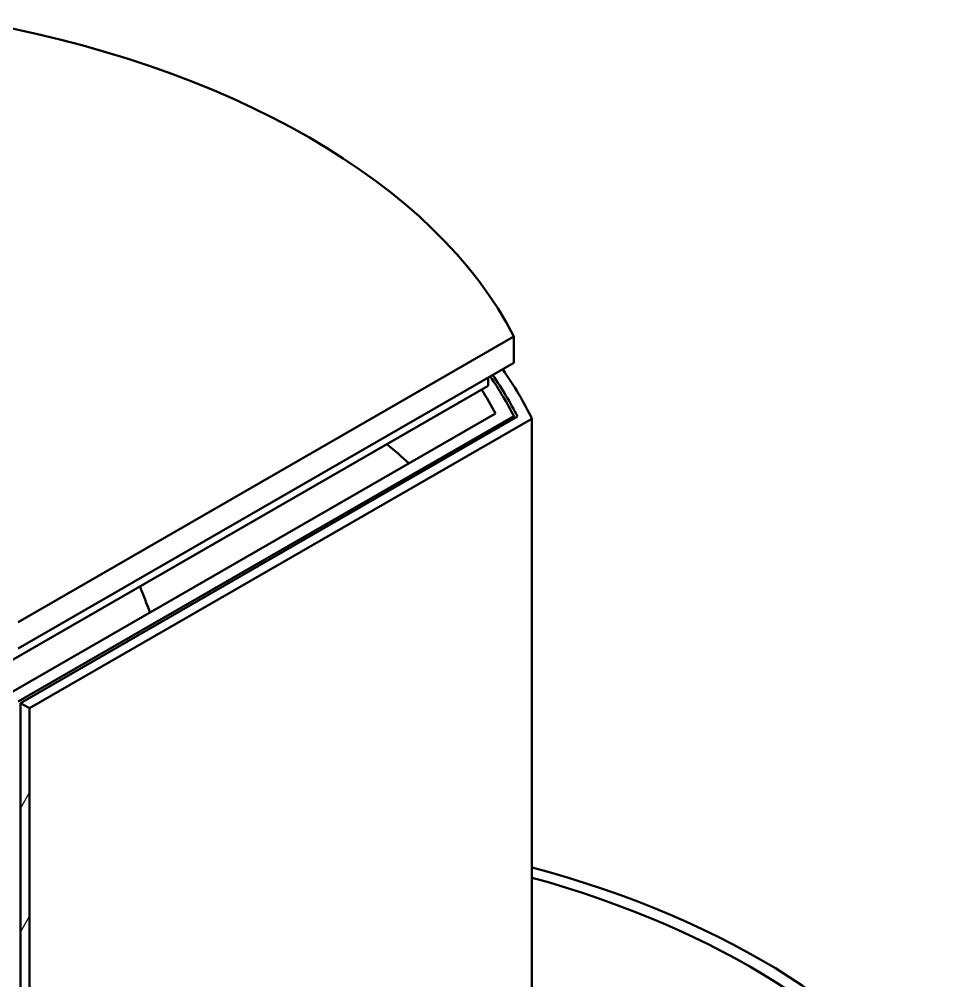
# Model space of a CAD drawing. Header units: inches. Extents: x 1.1 to 16.1, y 0.5 to 10.2.
# Drawn here: x 9.058 to 10.945, y 2.845 to 4.789 of the extents above; entities that cross this region are included whole.
import ezdxf

# ---------------------------------------------------------------- set-up
doc = ezdxf.new("R2010")
doc.units = ezdxf.units.IN
doc.header["$LTSCALE"] = 0.75
doc.header["$MEASUREMENT"] = 0
doc.layers.add('Hatching', color=7, linetype='Continuous', lineweight=25)
doc.layers.add('Visible', color=7, linetype='Continuous', lineweight=50)

msp = doc.modelspace()

# ---------------------------------------------------------------- hatches: boundary and pattern name
at = {"layer": 'Hatching'}
h = msp.add_hatch(dxfattribs=at)
h.set_pattern_fill('ANSI31', color=256, angle=15, style=0)
h.paths.add_polyline_path([(9.0793, 3.3959), (9.0607, 3.4066), (9.0607, 2.0118), (9.0607, 1.9474), (9.0607, 0.9121), (9.0793, 0.9014), (9.0793, 1.9368), (9.0793, 2.0011)], flags=0)
h.paths.add_polyline_path([(7.9379, 4.0532), (7.9193, 4.0639), (7.9193, 1.5694), (7.9379, 1.5587), (7.9379, 2.594), (7.9379, 2.6584)], flags=0)

# ---------------------------------------------------------------- linework, layer by layer
at = {"layer": 'Visible', "extrusion": (4.16334e-17, 0.817547, 0.575862)}
for p, q in [((9.0561, 3.5702, 1.737), (10.0587, 4.1476, 0.9173)), ((10.0587, 4.0939, 0.8795), (10.0587, 4.1476, 0.9173)), ((9.0561, 3.5165, 1.6992), (10.0587, 4.0939, 0.8795)), ((10.0068, 4.0478, 0.831), (10.0068, 4.064, 0.8425)), ((9.0236, 3.4816, 1.6348), (10.0068, 4.0478, 0.831)), ((10.0216, 3.992, 0.7963), (9.0329, 3.4226, 1.6046)), ((9.0561, 3.4093, 1.6236), (10.0587, 3.9866, 0.8039)), ((10.0661, 3.9855, 0.8055), (9.0607, 3.4066, 1.6274)), ((10.0587, 3.9813, 0.8002), (10.0587, 3.9866, 0.8039)), ((9.0793, 3.3959, 1.6426), (10.0955, 3.9811, 0.8117)), ((10.0955, 3.9811, 0.8117), (10.0955, 1.4866, -0.9453)), ((9.0793, 3.3959, 1.6426), (9.0607, 3.4066, 1.6274)), ((9.0607, 3.4066, 1.6274), (9.0607, 0.9121, -0.1297)), ((9.0793, 0.9014, -0.1145), (9.0793, 3.3959, 1.6426))]:
    msp.add_line(p, q, dxfattribs=at)
for centre, radius, start, end in [((-8.4843, -1.1777, 3.919), 1.6404, 196.3146, 253.6854), ((-8.4843, -1.1777, 3.7222), 1.6404, 196.3146, 201.4412), ((-8.4843, -1.1777, 3.7222), 1.6732, 195.6465, 201.9302), ((-9.4076, -2.1008, 1.2419), 1.6273, 199.1839, 244.9919)]:
    msp.add_arc(centre, radius, start, end, dxfattribs=at)
at = {"layer": 'Visible', "extrusion": (-4.16334e-17, -0.817547, -0.575862)}
for centre, radius, start, end in [((8.4843, -1.1777, -3.7222), 1.647, 338.4593, 343.8208), ((8.4843, -1.1777, -3.7222), 1.6076, 339.8504, 342.9946), ((8.4843, -1.1777, -3.3285), 1.6076, 325.0439, 327.9171), ((9.4076, -2.1008, -1.2419), 1.5945, 295.5593, 340.0791)]:
    msp.add_arc(centre, radius, start, end, dxfattribs=at)
at = {"layer": 'Visible'}
msp.add_open_spline([(9.3227, 3.5895, -0.3801), (9.3163, 3.6071, -0.3749), (9.3096, 3.6247, -0.37), (9.3027, 3.6423, -0.3654)], degree=3, dxfattribs=at)

doc.saveas('drawing.dxf')
